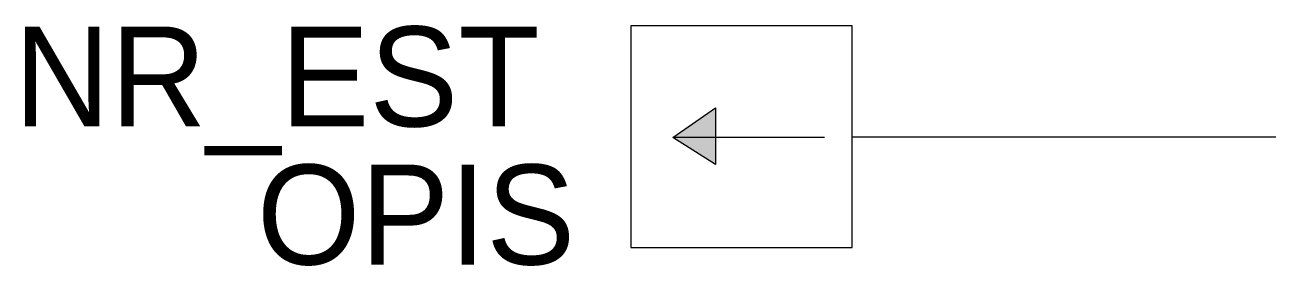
# Model space of a CAD drawing. Header units: millimetres. Extents: x -1094 to 1166, y -33 to 401.
import ezdxf

# ---------------------------------------------------------------- set-up
doc = ezdxf.new("R2010")
doc.units = ezdxf.units.MM
doc.header["$LTSCALE"] = 0.25
doc.layers.get('0').update_dxf_attribs({"color": 252})
doc.styles.get("Standard").update_dxf_attribs({"font": 'PM_SMPLX.shx'})

msp = doc.modelspace()

# ---------------------------------------------------------------- hatches: boundary and pattern name
msp.add_hatch(color=256).paths.add_polyline_path([(153, 252), (75.9, 198.5), (153, 149.9)])

# ---------------------------------------------------------------- linework, layer by layer
for p, q in [((350.1, 198.5), (75.9, 198.5)), ((400, 200), (1166, 200))]:
    msp.add_line(p, q)
msp.add_lwpolyline([(0, 0), (400, 0), (400, 400), (0, 400)], close=True)
msp.add_lwpolyline([(75.9, 198.5), (153, 252), (153, 149.9), (75.9, 198.5)])

# ---------------------------------------------------------------- texts
at = {"flags": 8}
for tag, p in [('NR_EST', (-1114.2, 218.5)), ('OPIS', (-675.5, -30.4))]:
    msp.add_attdef(tag, p, 'xx', height=180, dxfattribs=at)

doc.saveas('drawing.dxf')
